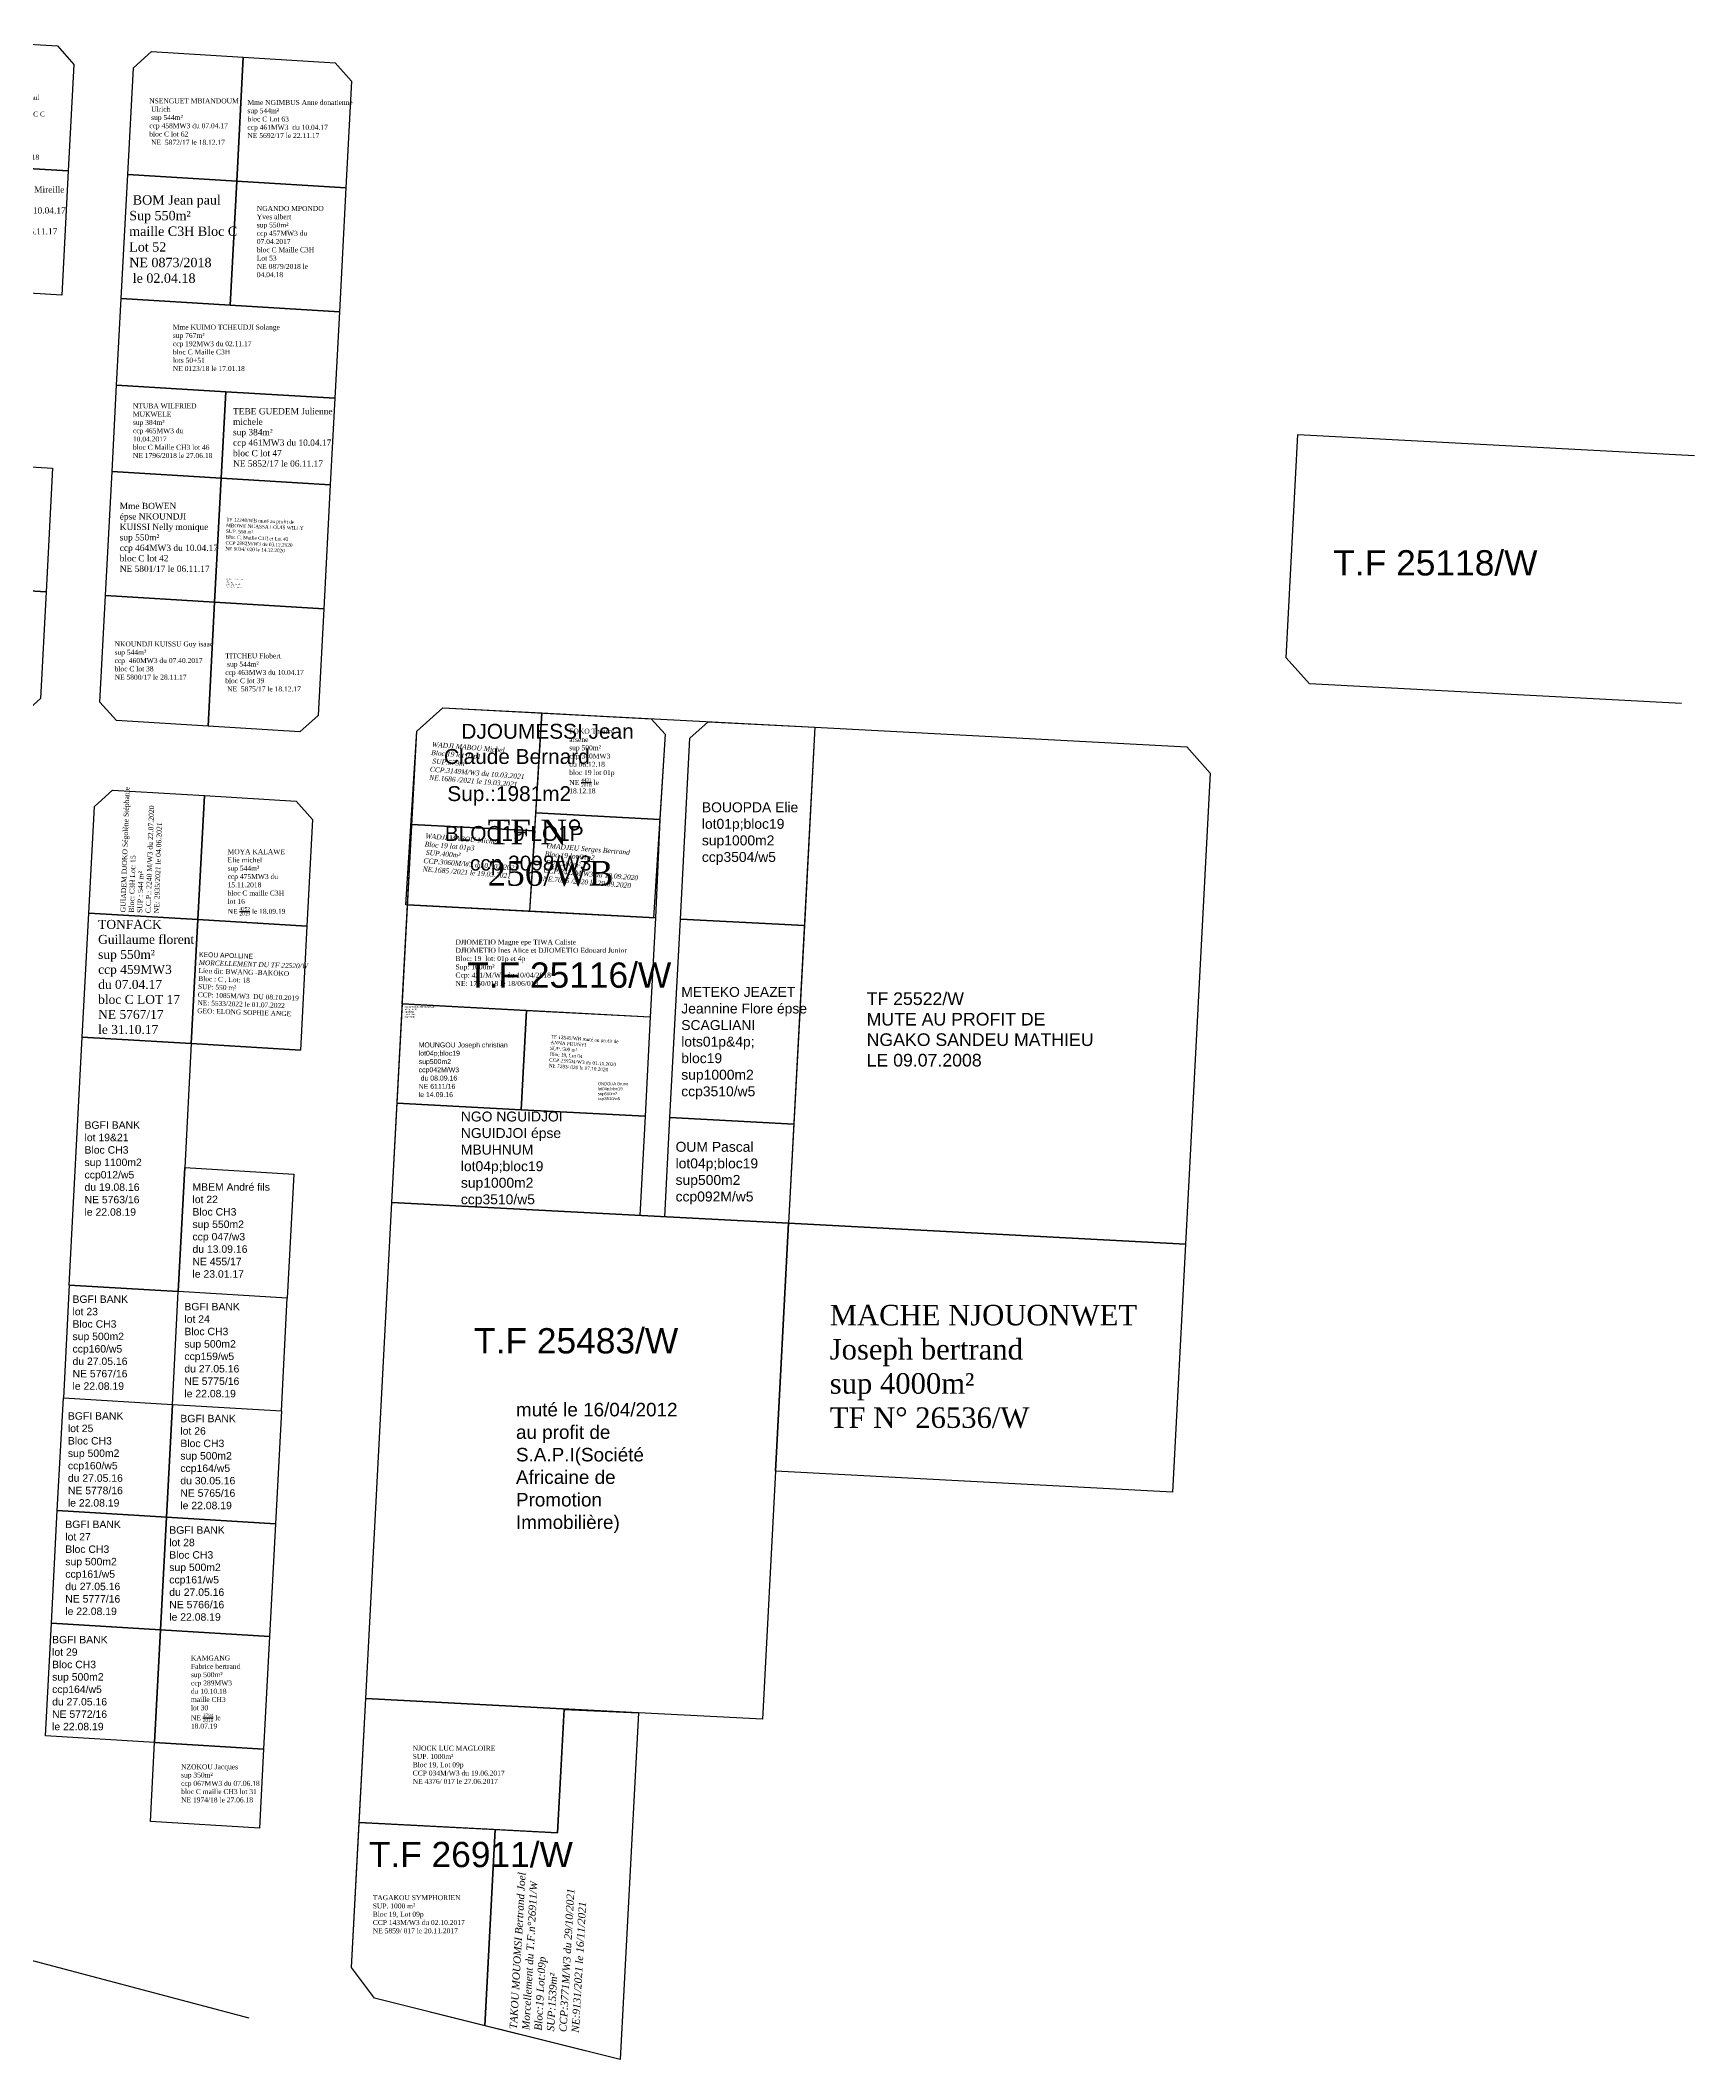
# Model space of a CAD drawing. Header units: millimetres. Extents: x 590121 to 927379, y 438565 to 1441738.
# Drawn here: x 926372.2 to 926705.2, y 1439341.7 to 1439748.2 of the extents above; entities that cross this region are included whole.
import ezdxf

# ---------------------------------------------------------------- set-up
doc = ezdxf.new("R2010")
doc.units = ezdxf.units.MM
doc.header["$LTSCALE"] = 10
for name, color, linetype in [('end maj 26 02 2021', 30, 'Continuous'), ('MAJ JAN 2022', 12, 'Continuous'), ('MAJ JUIN 2021', 191, 'Continuous'), ('MAJ NOV 2021', 7, 'Continuous')]:
    doc.layers.add(name, color=color, linetype=linetype)
doc.styles.get("Standard").update_dxf_attribs({"font": 'arial.ttf'})
doc.styles.add('Times 1.0', font='times.ttf', dxfattribs={"width": 0.99, "height": 1})

msp = doc.modelspace()

# ---------------------------------------------------------------- linework, layer by layer
at = {"color": 150, "linetype": 'ByBlock', "lineweight": -3, "ltscale": 0.0014, "flags": 128}
for points in [[(926453.22, 1439613.88), (926473.19, 1439612.83), (926471.7, 1439589.08), (926446.98, 1439590.39), (926447.97, 1439609.15)], [(926446.98, 1439590.38), (926471.72, 1439589.08), (926470.69, 1439572.9), (926446.13, 1439574.19)]]:
    msp.add_lwpolyline(points, close=True, dxfattribs=at)
at = {"color": 5, "flags": 128}
msp.add_lwpolyline([(926403.91, 1439571.21), (926425.86, 1439569.88), (926424.56, 1439544.92), (926402.59, 1439546.25)], close=True, dxfattribs=at)
at = {"layer": 'end maj 26 02 2021', "color": 3, "linetype": 'ByBlock'}
for p, q in [((926622.99, 1439623.95), (926625.36, 1439668.89)), ((926625.36, 1439668.89), (926705.25, 1439664.68)), ((926627.72, 1439618.7), (926622.99, 1439623.95)), ((926702.61, 1439614.75), (926627.72, 1439618.7))]:
    msp.add_line(p, q, dxfattribs=at)
at = {"layer": 'end maj 26 02 2021', "linetype": 'ByBlock', "ltscale": 0.0014}
for p, q in [((926447.97, 1439609.15), (926453.22, 1439613.88)), ((926453.22, 1439613.88), (926495.16, 1439611.67)), ((926495.16, 1439611.67), (926497.97, 1439608.52)), ((926445.76, 1439574.22), (926447.97, 1439609.15)), ((926497.97, 1439608.52), (926495.66, 1439571.59)), ((926497.97, 1439608.52), (926497.97, 1439608.52)), ((926495.66, 1439571.59), (926445.76, 1439574.22)), ((926497.89, 1439511.39), (926498.94, 1439531.36)), ((926498.94, 1439531.36), (926523.9, 1439530.05)), ((926523.9, 1439530.05), (926522.85, 1439510.07)), ((926522.85, 1439510.07), (926497.89, 1439511.39))]:
    msp.add_line(p, q, dxfattribs=at)
at = {"layer": 'end maj 26 02 2021', "linetype": 'ByBlock'}
for p, q in [((926437.7, 1439414.42), (926442.97, 1439514.28)), ((926442.97, 1439514.28), (926522.85, 1439510.07)), ((926522.85, 1439510.07), (926517.59, 1439410.21)), ((926492.63, 1439411.52), (926437.7, 1439414.42)), ((926517.59, 1439410.21), (926492.63, 1439411.52)), ((926414.26, 1439350.03), (926315.52, 1439376.14))]:
    msp.add_line(p, q, dxfattribs=at)
at = {"layer": 'end maj 26 02 2021', "color": 150, "linetype": 'ByBlock', "lineweight": -3, "ltscale": 0.0014, "flags": 128}
for points in [[(926357.16, 1439748.24), (926375.63, 1439747.12), (926378.94, 1439743.41), (926377.81, 1439721.94), (926355.85, 1439723.26)], [(926394.59, 1439745.97), (926413.06, 1439744.86), (926411.75, 1439719.88), (926389.78, 1439721.21), (926390.92, 1439742.69)], [(926413.03, 1439744.86), (926431.53, 1439743.74), (926434.84, 1439740.03), (926433.7, 1439718.56), (926411.75, 1439719.88)], [(926355.85, 1439723.26), (926377.81, 1439721.94), (926376.49, 1439696.97), (926354.53, 1439698.3)], [(926389.78, 1439721.21), (926411.74, 1439719.88), (926410.43, 1439694.92), (926388.47, 1439696.25)], [(926411.75, 1439719.88), (926433.7, 1439718.56), (926432.39, 1439693.59), (926410.43, 1439694.92)], [(926388.47, 1439696.25), (926410.43, 1439694.92), (926432.39, 1439693.59), (926431.47, 1439676.18), (926409.51, 1439677.5), (926387.55, 1439678.84)], [(926388.47, 1439696.25), (926410.43, 1439694.92), (926432.39, 1439693.59), (926431.47, 1439676.18), (926409.51, 1439677.5), (926387.55, 1439678.84)], [(926387.55, 1439678.84), (926409.51, 1439677.5), (926408.59, 1439660.09), (926386.63, 1439661.42)], [(926409.51, 1439677.5), (926431.47, 1439676.18), (926430.55, 1439658.76), (926408.59, 1439660.09)], [(926352.69, 1439663.47), (926374.65, 1439662.14), (926373.34, 1439637.18), (926351.38, 1439638.51)], [(926386.63, 1439661.42), (926408.59, 1439660.09), (926407.28, 1439635.12), (926385.32, 1439636.45)], [(926408.59, 1439660.09), (926430.55, 1439658.76), (926429.24, 1439633.8), (926407.28, 1439635.12)], [(926351.38, 1439638.51), (926373.34, 1439637.18), (926372.21, 1439615.71), (926368.63, 1439612.42), (926350.06, 1439613.54)], [(926385.32, 1439636.45), (926407.28, 1439635.12), (926405.96, 1439610.16), (926387.5, 1439611.28), (926384.19, 1439614.98)], [(926407.28, 1439635.12), (926429.24, 1439633.8), (926428.1, 1439612.33), (926424.43, 1439609.04), (926405.96, 1439610.16)], [(926473.19, 1439612.83), (926495.16, 1439611.67), (926497.97, 1439608.52), (926496.9, 1439591.37), (926471.93, 1439592.69)], [(926405.23, 1439596.18), (926423.69, 1439595.06), (926427, 1439591.35), (926425.87, 1439569.88), (926403.91, 1439571.21)], [(926471.93, 1439592.69), (926496.9, 1439591.37), (926496.05, 1439571.56), (926470.71, 1439572.9)], [(926381.95, 1439572.54), (926403.91, 1439571.21), (926402.59, 1439546.25), (926380.63, 1439547.57)], [(926402.59, 1439546.25), (926401.28, 1439521.28), (926399.96, 1439496.31), (926378, 1439497.64), (926380.63, 1439547.57)], [(926401.28, 1439521.28), (926423.24, 1439519.95), (926421.92, 1439494.99), (926399.96, 1439496.31)], [(926378, 1439497.64), (926376.87, 1439474.94), (926398.77, 1439473.62), (926399.96, 1439496.31)], [(926398.77, 1439473.61), (926397.57, 1439450.92), (926375.61, 1439452.25), (926376.87, 1439474.94)], [(926398.77, 1439473.62), (926420.73, 1439472.29), (926419.53, 1439449.59), (926397.57, 1439450.92)], [(926375.61, 1439452.24), (926397.57, 1439450.92), (926396.37, 1439428.22), (926374.41, 1439429.55), (926375.61, 1439452.24)], [(926397.57, 1439450.92), (926419.53, 1439449.59), (926418.33, 1439426.89), (926396.37, 1439428.22)], [(926374.41, 1439429.55), (926396.37, 1439428.22), (926395.18, 1439405.52), (926373.22, 1439406.85)], [(926396.37, 1439428.22), (926418.33, 1439426.89), (926417.13, 1439404.19), (926395.18, 1439405.52)], [(926437.7, 1439414.41), (926477.65, 1439412.31), (926476.33, 1439387.34), (926436.39, 1439389.45)], [(926395.18, 1439405.52), (926417.13, 1439404.19), (926416.3, 1439388.3), (926394.34, 1439389.63)], [(926436.39, 1439389.45), (926463.78, 1439388), (926461.7, 1439348.49), (926439.44, 1439354.05), (926434.85, 1439360.26)]]:
    msp.add_lwpolyline(points, close=True, dxfattribs=at)
at = {"layer": 'end maj 26 02 2021', "color": 3, "linetype": 'ByBlock', "lineweight": -3, "ltscale": 0.0014, "flags": 128}
for points in [[(926408.59, 1439660.09), (926430.55, 1439658.76), (926429.24, 1439633.8), (926407.28, 1439635.12)], [(926470.04, 1439552.92), (926495, 1439551.61), (926493.95, 1439531.63), (926468.98, 1439532.94)], [(926522.85, 1439510.07), (926602.74, 1439505.86), (926600.11, 1439455.93), (926520.22, 1439460.14)], [(926437.7, 1439414.41), (926492.63, 1439411.52), (926488.94, 1439341.69), (926439.44, 1439354.05), (926434.85, 1439360.26)]]:
    msp.add_lwpolyline(points, close=True, dxfattribs=at)
msp.add_lwpolyline([(926453.22, 1439613.88), (926528.12, 1439609.93), (926522.85, 1439510.07), (926442.97, 1439514.28), (926447.97, 1439609.15), (926453.22, 1439613.88)], dxfattribs=at)
at = {"layer": 'end maj 26 02 2021', "color": 150, "linetype": 'ByBlock', "lineweight": -3, "ltscale": 0.0014, "flags": 128}
for points in [[(926473.19, 1439612.83), (926495.16, 1439611.67), (926497.97, 1439608.52), (926496.9, 1439591.37), (926471.93, 1439592.69)], [(926378, 1439497.64), (926399.96, 1439496.31)], [(926398.77, 1439473.62), (926420.73, 1439472.29), (926421.92, 1439494.99), (926399.96, 1439496.31)]]:
    msp.add_lwpolyline(points, dxfattribs=at)
at = {"layer": 'end maj 26 02 2021', "linetype": 'ByBlock', "ltscale": 0.0014, "flags": 128}
for points in [[(926506.65, 1439611.06), (926528.12, 1439609.93), (926526.01, 1439570), (926501.05, 1439571.32), (926502.97, 1439607.75)], [(926501.05, 1439571.32), (926526.01, 1439570), (926523.9, 1439530.05), (926498.94, 1439531.36)], [(926445.08, 1439554.24), (926470.04, 1439552.92), (926468.98, 1439532.94), (926444.02, 1439534.26)], [(926470.04, 1439552.92), (926495, 1439551.61), (926493.95, 1439531.63), (926468.98, 1439532.94)], [(926444.02, 1439534.26), (926468.98, 1439532.94), (926493.95, 1439531.63), (926492.89, 1439511.65), (926442.97, 1439514.28)]]:
    msp.add_lwpolyline(points, close=True, dxfattribs=at)
at = {"layer": 'end maj 26 02 2021', "color": 3, "linetype": 'ByBlock', "flags": 128}
msp.add_lwpolyline([(926528.12, 1439609.93), (926603.01, 1439605.98), (926607.74, 1439600.72), (926602.74, 1439505.86), (926522.85, 1439510.07)], dxfattribs=at)
at = {"layer": 'end maj 26 02 2021', "color": 150}
msp.add_lwpolyline([(926446.13, 1439574.2), (926496.05, 1439571.56), (926495, 1439551.59), (926445.07, 1439554.23)], close=True, dxfattribs=at)
at = {"layer": 'MAJ JAN 2022', "color": 7, "ltscale": 0.0014, "flags": 128}
msp.add_lwpolyline([(926402.6, 1439546.25), (926424.56, 1439544.92)], dxfattribs=at)
at = {"layer": 'MAJ JUIN 2021', "flags": 128}
msp.add_lwpolyline([(926386.75, 1439597.29), (926405.23, 1439596.18), (926403.91, 1439571.21), (926381.95, 1439572.54), (926383.08, 1439594.02)], close=True, dxfattribs=at)
at = {"layer": 'MAJ NOV 2021', "color": 7, "flags": 128}
msp.add_lwpolyline([(926477.64, 1439412.21), (926492.63, 1439411.52), (926488.94, 1439341.69), (926461.7, 1439348.49), (926463.78, 1439388), (926476.33, 1439387.34)], close=True, dxfattribs=at)

# ---------------------------------------------------------------- texts
at = {"insert": (926404.18, 1439564.69), "char_height": 0.9713, "width": 41.904, "attachment_point": 1, "rotation": 358.0701}
msp.add_mtext('\\A1;KEOU APOLLINE{\\Ftxt|c0; \\P\\fTimes New Roman|b0|i1|c0|p18;\\C1;MORCELLEMENT DU TF 22520/W\\P\\fTimes New Roman|b0|i0|c0|p18;\\C0;Lieu dit: BWANG -BAKOKO \\PBloc : C , Lot: 18\\PSUP: 550 m²\\PCCP: 1085M/W3  DU 08.10.2019\\PNE: 5533/2022 le 01.07.2022\\PGEO: ELONG SOPHIE ANGE }', dxfattribs=at)
at = {"layer": 'end maj 26 02 2021', "color": 1, "linetype": 'ByBlock'}
for s, p in [('T.F 25118/W', (926632.51, 1439640.5)), ('T.F 25483/W', (926459.51, 1439483.87)), ('T.F 26911/W', (926438.31, 1439380.44))]:
    msp.add_text(s, height=5.092, dxfattribs=at).set_placement(p)
at = {"layer": 'end maj 26 02 2021', "color": 7, "linetype": 'ByBlock'}
for s, p in [('DJOUMESSI Jean', (926456.96, 1439607.63)), ('Claude Bernard', (926453.45, 1439602.55)), ('Sup.:1981m2', (926454.13, 1439595.08)), ('BLOC19 LO1P', (926453.63, 1439587.06)), ('ccp 3098/W3', (926458.69, 1439581.09))]:
    msp.add_text(s, height=3, dxfattribs=at).set_placement(p)
at = {"layer": 'end maj 26 02 2021', "color": 1, "linetype": 'ByBlock', "lineweight": -3}
msp.add_text('T.F 25116/W', height=5.092, dxfattribs=at).set_placement((926458.11, 1439557.5))
at = {"layer": 'end maj 26 02 2021', "color": 1, "linetype": 'ByBlock', "ltscale": 0.0014}
for s, height, p in [('TF 25522/W', 2.549, (926538.55, 1439554.02)), ('MUTE AU PROFIT DE', 2.5488, (926538.55, 1439549.89)), ('NGAKO SANDEU MATHIEU', 2.5488, (926538.55, 1439545.77)), ('LE 09.07.2008', 2.5488, (926538.55, 1439541.64))]:
    msp.add_text(s, height=height, dxfattribs=at).set_placement(p)
at = {"layer": 'end maj 26 02 2021', "color": 150, "linetype": 'ByBlock', "lineweight": -3, "ltscale": 0.0014, "attachment_point": 1, "style": 'Times 1.0'}
for s, insert, char_height, width in [('\\A1;BONNY EBOUMBOU Paul jacques\\Pmaille C3H BLOC C\\PLot 61\\Psup 544m²\\Pccp 464m²\\Pdu 10.04.2017\\PNE {\\H0.7x;\\S2599/2018;} le 13.08.18', (926360.32, 1439738.9), 1, 12.7589), ('NSENGUET MBIANDOUM\\P Ulrich\\P sup 544m²\\Pccp 458MW3 du 07.04.17\\Pbloc C lot 62\\P NE  5872/17 le 18.12.17', (926394.12, 1439736.55), 1, 25.0958), ('Mme NGIMBUS Anne donatienne\\Psup 544m²\\Pbloc C Lot 63\\Pccp 461MW3  du 10.04.17\\PNE 5692/17 le 22.11.17', (926413.88, 1439736.24), 1, 20.6719), ('Mme KOUDOM Mireille\\P{\\fTimes New Roman|b0|i0|c186|p18;sup 5}50{\\fTimes New Roman|b0|i0|c186|p18;m²\\Pccp 4}65{\\fTimes New Roman|b0|i0|c186|p18;MW3 du }10{\\fTimes New Roman|b0|i0|c186|p18;.04.17\\Pbloc C lot }57\\P{\\fTimes New Roman|b0|i0|c186|p18;NE 5}855{\\fTimes New Roman|b0|i0|c186|p18;/17 le 06.11.17}', (926357.52, 1439718.84), 1.2632, 51.3599), ('{\\fTimes New Roman|b0|i0|c186|p18; BOM Jean paul\\PSup 550m²\\Pmaille C3H Bloc C\\PLot 52\\PNE 0873/2018\\P le 02.04.18}', (926390.09, 1439717.06), 1.8899, 81.8268), ('NGANDO MPONDO Yves albert\\Psup 550m²\\Pccp 457MW3 du 07.04.2017\\Pbloc C Maille C3H\\PLot 53\\PNE 0879/2018 le 04.04.18', (926415.77, 1439714.9), 1, 13.6715), ('Mme KUIMO TCHEUDJI Solange\\Psup 767m²\\Pccp 192MW3 du 02.11.17\\Pbloc C Maille C3H \\Plots 50+51\\PNE 0123/18 le 17.01.18', (926398.87, 1439691), 1, 36.0301), ('NTUBA WILFRIED MUKWELE \\Psup 384m²\\Pccp 465MW3 du 10.04.2017\\Pbloc C Maille CH3 lot 46\\PNE 1796/2018 le 27.06.18', (926390.83, 1439675.15), 1, 15.6686), ('TEBE GUEDEM Julienne\\Pmichele\\P{\\fTimes New Roman|b0|i0|c186|p18;sup }384{\\fTimes New Roman|b0|i0|c186|p18;m²\\Pccp 4}61{\\fTimes New Roman|b0|i0|c186|p18;MW3 du }10{\\fTimes New Roman|b0|i0|c186|p18;.04.17\\Pbloc C lot }47\\P{\\fTimes New Roman|b0|i0|c186|p18;NE 5}852{\\fTimes New Roman|b0|i0|c186|p18;/17 le 06.11.17}', (926410.99, 1439674.2), 1.2632, 51.3599), ('{\\fTimes New Roman|b0|i0|c186|p18;Mme BOWEN }\\P{\\fTimes New Roman|b0|i0|c186|p18;épse NKOUNDJI\\PKUISSI Nelly monique\\Psup 550m²\\Pccp 464MW3 du 10.04.17\\Pbloc C lot 42\\PNE 5801/17 le 06.11.17}', (926388.18, 1439655.13), 1.2632, 51.3599), ('DOMBEU TEGUIA David alain\\Psup 550m²\\Pccp 132MW3 du 26.09.17\\Pbloc C lot 43\\P NE  5873/17 le 18.12.17', (926409.7, 1439639.86), 0.2, 3.3973), ('NKOUNDJI KUISSU Guy isaac\\Psup 544m²\\Pccp  460MW3 du 07.40.2017\\Pbloc C lot 38\\PNE 5800/17 le 28.11.17', (926387.14, 1439627.21), 1, 20.5965), ('TITCHEU Flobert\\P sup 544m²\\Pccp 463MW3 du 10.04.17\\Pbloc C lot 39\\P NE  5875/17 le 18.12.17', (926409.41, 1439624.82), 1, 25.0958), ('\\A1;FOKO Thierry arsene\\Psup 500m²\\Pccp 340MW3 du 06.12.18\\Pbloc 19 lot 01p\\PNE {\\H0.7x;\\S4431/2018;} le 18.12.18', (926478.68, 1439609.65), 1, 9.5756), ('{\\C1;TF N° 256/WB}', (926462.25, 1439591.37), 5, 34.6476), ('\\A1;MOYA KALAWE \\PElie michel\\Psup 544m²\\Pccp 475MW3 du 15.11.2018\\Pbloc C maille C3H\\Plot 16 \\PNE {\\H0.7x;\\S4252/2019;} le 18.09.19', (926409.89, 1439585.39), 1, 11.7164), ('TONFACK \\PGuillaume florent\\Psup 550m²\\Pccp 459MW3 \\Pdu 07.04.17\\Pbloc C LOT 17 \\PNE 5767/17 \\Ple 31.10.17', (926383.83, 1439571.16), 1.8124, 73.6893), ('\\A1;KAMGANG Fabrice bertrand\\Psup 500m²\\Pccp 289MW3 du 10.10.18\\Pmaille CH3 \\Plot 30\\PNE {\\H0.7x;\\S3794/2019;} le 18.07.19', (926402.51, 1439423.03), 1, 10.0134), ('{\\C256;NJOCK LUC MAGLOIRE\\PSUP. 1000m²\\PBloc 19, Lot 09p\\PCCP 034M/W3 du 19.06.2017\\PNE 4376/ 017 le 27.06.2017}', (926447.16, 1439404.88), 1, 27.2898), ('NZOKOU Jacques\\Psup 350m²\\Pccp 067MW3 du 07.06.18\\Pbloc C maille CH3 lot 31\\PNE 1974/18 le 27.06.18', (926400.53, 1439401.15), 1, 15.7657), ('{\\fTimes New Roman|b0|i0|c186|p18;\\C256;TAGAKOU SYMPHORIEN\\PSUP. 1000 m²\\PBloc 19, Lot 09p\\PCCP 143M/W3 du 02.10.2017\\PNE 5859/ 017 le 20.11.2017}', (926439.12, 1439374.8), 1, 20.7293)]:
    msp.add_mtext(s, dxfattribs=dict(at, insert=insert, char_height=char_height, width=width))
at = {"layer": 'end maj 26 02 2021', "color": 150, "linetype": 'ByBlock', "lineweight": -3, "ltscale": 0.0014, "char_height": 0.7, "attachment_point": 1, "style": 'Times 1.0'}
for s, insert, width, rotation in [('{\\fTimes New Roman|b0|i0|c186|p18;\\C1;TF 12248/WB muté au profit de\\P\\C256;MBOWE NGASSA LOUIS WILLY\\PSUP. 550 m²\\PBloc C, Maille C3H et Lot 43\\PCCP 2982M/W3 du 03.12.2020\\PNE 9034/ 020 le 14.12.2020}', (926409.67, 1439652.12), 29.2628, 357.8452), ('{\\C1;TF 12545/WB muté au profit de\\C256;\\PANNA FRUNYI \\PSUP. 500 m²\\PBloc 19, Lot 04\\PCCP 2355M/W3 du 01.10.2020\\PNE 7283/ 020 le 07.10.2020}', (926475.01, 1439548.01), 31.0497, 355.8573)]:
    msp.add_mtext(s, dxfattribs=dict(at, insert=insert, width=width, rotation=rotation))
at = {"layer": 'end maj 26 02 2021', "color": 6, "linetype": 'ByBlock', "lineweight": -3, "ltscale": 0.0014, "char_height": 1, "width": 29.0945, "attachment_point": 1, "rotation": 355.3902, "style": 'Times 1.0'}
for s, insert in [('{\\fTimes New Roman|b0|i1|c0|p18;\\C7;WADJI MABOU Michel  \\PBloc 19 lot 01p1\\P SUP.579m²\\PCCP.3149M/W3 du 10.03.2021\\PNE.1686 /2021 le 19.03.2021}', (926451.07, 1439607.01)), ('{\\fTimes New Roman|b0|i1|c0|p18;\\C7;WADJI MABOU Michel  \\PBloc 19 lot 01p3\\P SUP.400m²\\PCCP.3060M/W3 du 01.02.2021\\PNE.1685 /2021 le 19.03.2021}', (926449.76, 1439588.59)), ('{\\fTimes New Roman|b0|i1|c0|p18;\\C7;  \\PYMADJEU Serges Bertrand  \\PBloc 19 lot 01p2\\P SUP.500m²\\PCCP.2422M/W3 du 19.09.2020\\PNE.7025 /2020 le 29.09.2020}', (926474.08, 1439588.29))]:
    msp.add_mtext(s, dxfattribs=dict(at, insert=insert))
at = {"layer": 'end maj 26 02 2021', "color": 0, "linetype": 'ByBlock', "ltscale": 0.0014, "attachment_point": 1}
for s, insert, char_height, width in [('BOUOPDA Elie\\Plot01p;bloc19\\Psup1000m2\\Pccp3504/w5', (926505.38, 1439594.83), 2, 25.3748), ('METEKO JEAZET\\PJeannine Flore épse SCAGLIANI\\Plots01p&4p;\\Pbloc19\\Psup1000m2\\Pccp3510/w5', (926501.23, 1439557.65), 2, 25.74), ('MOUNGOU Joseph christian\\Plot04p;bloc19\\Psup500m2\\Pccp042M/W3\\P du 08.09.16\\PNE 6111/16\\Ple 14.09.16', (926448.36, 1439546.48), 1, 28.8), ('ONDOUA Bruno\\Plot04p;bloc19\\Psup500m2\\Pccp3510/w5', (926484.43, 1439538.47), 0.6, 8.64), ('BGFI BANK\\Plot 19&21 \\PBloc CH3 \\Psup 1100m2\\Pccp012/w5\\Pdu 19.08.16\\PNE 5763/16\\Ple 22.08.19', (926381.09, 1439530.6), 1.5, 25.74), ('NGO NGUIDJOI NGUIDJOI épse MBUHNUM\\Plot04p;bloc19\\Psup1000m2\\Pccp3510/w5', (926456.86, 1439532.57), 2, 27.9679), ('OUM Pascal\\Plot04p;bloc19\\Psup500m2\\Pccp092M/w5', (926500.09, 1439526.47), 2, 28.8), ('MBEM André fils\\Plot 22\\PBloc CH3 \\Psup 550m2\\Pccp 047/w3\\Pdu 13.09.16\\PNE 455/17\\Ple 23.01.17', (926402.82, 1439518.13), 1.5, 25.74), ('BGFI BANK\\Plot 23\\PBloc CH3 \\Psup 500m2\\Pccp160/w5\\Pdu 27.05.16\\PNE 5767/16\\Ple 22.08.19', (926378.67, 1439495.55), 1.5, 25.74), ('BGFI BANK\\Plot 24\\PBloc CH3 \\Psup 500m2\\Pccp159/w5\\Pdu 27.05.16\\PNE 5775/16\\Ple 22.08.19', (926401.19, 1439494.04), 1.5, 25.74), ('muté le 16/04/2012\\Pau profit de\\PS.A.P.I(Société Africaine de Promotion Immobilière)', (926467.95, 1439473.92), 2.7201, 38.041), ('BGFI BANK\\Plot 25\\PBloc CH3 \\Psup 500m2\\Pccp160/w5\\Pdu 27.05.16\\PNE 5778/16\\Ple 22.08.19', (926377.74, 1439472.03), 1.5, 25.74), ('BGFI BANK\\Plot 26\\PBloc CH3 \\Psup 500m2\\Pccp164/w5\\Pdu 30.05.16\\PNE 5765/16\\Ple 22.08.19', (926400.38, 1439471.51), 1.5, 25.74), ('BGFI BANK\\Plot 27\\PBloc CH3 \\Psup 500m2\\Pccp161/w5\\Pdu 27.05.16\\PNE 5777/16\\Ple 22.08.19', (926377.22, 1439450.21), 1.5, 25.74), ('BGFI BANK\\Plot 28\\PBloc CH3 \\Psup 500m2\\Pccp161/w5\\Pdu 27.05.16\\PNE 5766/16\\Ple 22.08.19', (926398.15, 1439449.06), 1.5, 25.74), ('BGFI BANK\\Plot 29\\PBloc CH3 \\Psup 500m2\\Pccp164/w5\\Pdu 27.05.16\\PNE 5772/16\\Ple 22.08.19', (926374.56, 1439427), 1.5, 25.74)]:
    msp.add_mtext(s, dxfattribs=dict(at, insert=insert, char_height=char_height, width=width))
at = {"layer": 'end maj 26 02 2021', "insert": (926455.77, 1439567.2), "char_height": 1, "attachment_point": 1}
msp.add_mtext_dynamic_manual_height_columns('{\\fTimes New Roman|b0|i0|c0|p18;DJIOMETIO Magne epe TIWA Caliste\\PDJIOMETIO Ines Alice et DJIOMETIO Edouard Junior\\PBloc: 19  lot: 01p et 4p\\PSup: 1000m²\\PCcp: 421/M/W3 du 10/04/2018\\PNE: 1750/018 le 18/06/018}', width=158.6765, gutter_width=12.5, heights=[45.27], dxfattribs=at)
at = {"layer": 'end maj 26 02 2021', "color": 1, "linetype": 'ByBlock', "ltscale": 0.0014, "insert": (926445.5, 1439553.8), "char_height": 0.3, "width": 28.8, "attachment_point": 1}
msp.add_mtext('Désistement de SOH Dominique\\Plot04p;bloc19\\Psup500m2\\Pccp3510/w5\\Pau profit de', dxfattribs=at)
at = {"layer": 'end maj 26 02 2021', "color": 1, "linetype": 'ByBlock', "lineweight": -3, "ltscale": 0.0014, "insert": (926531.12, 1439493.65), "char_height": 4.1272, "width": 254.8375, "attachment_point": 1, "style": 'Times 1.0'}
msp.add_mtext('{\\fTimes New Roman|b0|i0|c186|p18;MACHE NJOUONWET }\\P{\\fTimes New Roman|b0|i0|c186|p18;Joseph bertrand\\Psup 4000m²\\PTF N° 26536/W}', dxfattribs=at)
at = {"layer": 'MAJ JUIN 2021', "insert": (926388.31, 1439572.68), "char_height": 1.0134, "attachment_point": 1, "rotation": 88.1398}
msp.add_mtext('\\A1;{\\fTimes New Roman|b0|i0|c0|p18;GUIADEM DJOKO Ségolène Stéphanie\\PBloc: C3H Lot: 15\\PSUP : 544 m²\\PC.C.P.: 2240 M/W3 du 22.07.2020\\PNE: \\C7;2935\\C256;/2021 le 04.06.2021  }', dxfattribs=at)
at = {"layer": 'MAJ NOV 2021', "color": 7, "insert": (926466.65, 1439347.85), "char_height": 1.5, "attachment_point": 1, "rotation": 86.8067}
msp.add_mtext_dynamic_manual_height_columns('\\pt10.65;{\\fTimes New Roman|b0|i1|c0|p18;TAKOU MOUOMSI Bertrand Joel\\P\\C1;Morcellement du T.F.n°26911/W\\P\\C7;Bloc:19 Lot:09p  \\PSUP:1539m²\\P\\ptz;CCP:3771M/W3 du 29/10/2021\\PNE:9131/2021 le 16/11/2021}', width=53.6759, gutter_width=12.5, heights=[27.44], dxfattribs=at)

doc.saveas('drawing.dxf')
